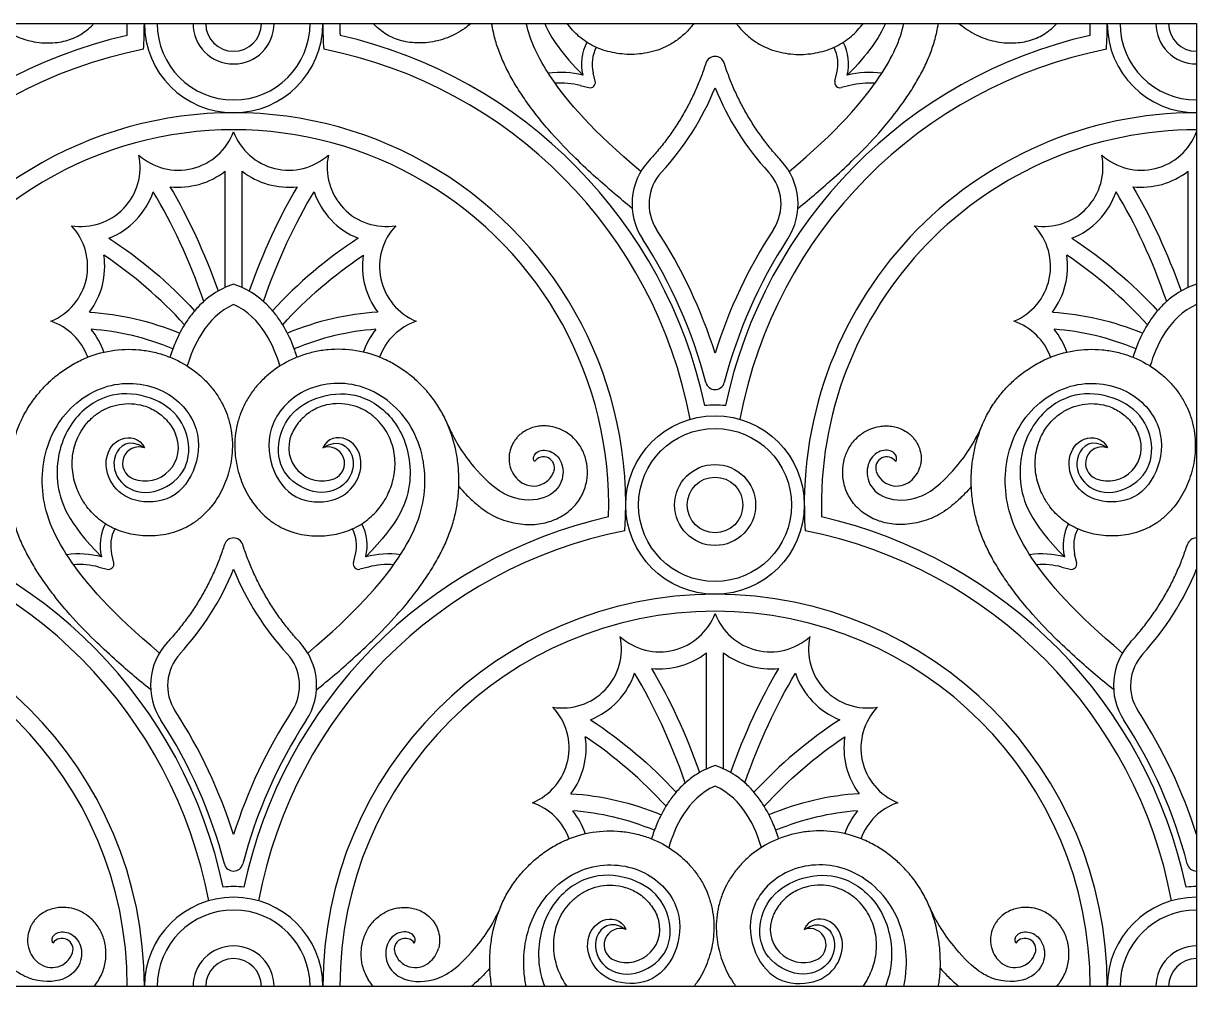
# Model space of a CAD drawing. Header units: millimetres. Extents: x -100 to 543, y -110 to 100.
# Drawn here: x 424.8 to 543.2, y -56.4 to 40.8 of the extents above; entities that cross this region are included whole.
import ezdxf

# ---------------------------------------------------------------- set-up
doc = ezdxf.new("R2010")
doc.units = ezdxf.units.MM
doc.header["$MEASUREMENT"] = 0
doc.layers.add('Layer 03', color=5, linetype='Continuous')

msp = doc.modelspace()

# ---------------------------------------------------------------- linework, layer by layer
at = {"layer": 'Layer 03'}
for p, q in [((348.84, 40.84), (543.24, 40.84)), ((543.24, 40.84), (543.24, -56.36)), ((482.54, 35.01), (482.34, 35.87)), ((506.74, 35.01), (506.95, 35.87)), ((481.04, 34.58), (481.89, 34.36)), ((508.25, 34.58), (507.39, 34.36)), ((445.18, 14.2), (445.18, 25.93)), ((446.9, 14.2), (446.9, 25.93)), ((542.39, 14.2), (542.39, 25.93)), ((433.94, -13.59), (433.74, -12.74)), ((458.14, -13.59), (458.34, -12.74)), ((531.15, -13.59), (530.94, -12.74)), ((432.44, -14.02), (433.29, -14.24)), ((459.65, -14.02), (458.79, -14.24)), ((529.64, -14.02), (530.49, -14.24)), ((493.78, -34.4), (493.78, -22.67)), ((495.5, -34.4), (495.5, -22.67)), ((543.24, -56.36), (348.84, -56.36))]:
    msp.add_line(p, q, dxfattribs=at)
for radius in [9.01, 7.72, 4.09, 2.81]:
    msp.add_circle((494.64, -7.76), radius, dxfattribs=at)
for centre, radius, start, end in [((397.44, 40.84), 37.87, 358.1801, 0), ((397.44, 40.84), 39.59, 356.2241, 0), ((446.04, 40.84), 9.01, 180, 0), ((446.04, 40.84), 9.01, 180, 360), ((446.04, 40.84), 7.72, 180, 0), ((446.04, 40.84), 4.09, 180, 0), ((446.04, 40.84), 2.81, 180, 0), ((494.64, 40.84), 39.59, 180, 183.7759), ((494.64, 40.84), 37.87, 180, 181.8199), ((494.64, 40.84), 37.87, 358.1801, 0), ((494.64, 40.84), 39.59, 356.2241, 0), ((543.24, 40.84), 9.01, 180, 270), ((543.24, 40.84), 7.72, 180, 270), ((543.24, 40.84), 4.09, 180, 270), ((543.24, 40.84), 2.81, 180, 270), ((446.04, -7.76), 48.6, 102.7735, 168.0919), ((446.04, -7.76), 48.6, 11.9081, 77.2265), ((543.24, -7.76), 48.6, 102.7735, 168.0919), ((446.04, -7.76), 46.89, 101.1868, 169.3681), ((446.04, -7.76), 46.89, 10.6319, 78.8132), ((485.95, 36.73), 4.79, 152.5085, 193.3989), ((485.95, 36.73), 3.72, 152.7523, 193.3989), ((543.24, -7.76), 46.89, 101.1868, 169.3681), ((503.33, 36.73), 3.72, 346.6011, 27.2477), ((503.33, 36.73), 4.79, 346.6011, 27.4915), ((494.64, 36.55), 0.965, 17.7903, 162.2097), ((479, 26.38), 9.52, 76.0109, 97.1879), ((510.29, 26.38), 9.52, 82.8121, 103.9891), ((479, 26.38), 8.45, 76.0109, 93.4214), ((482.02, 34.88), 0.536, 256.0109, 13.3989), ((468.53, 44.93), 28.17, 317.2915, 337.9415), ((520.75, 44.93), 28.17, 202.0585, 222.7085), ((507.26, 34.88), 0.536, 166.6011, 283.9891), ((510.29, 26.38), 8.45, 86.5786, 103.9891), ((446.04, -7.76), 39.59, 356.2241, 183.7759), ((543.24, -7.76), 39.59, 90, 183.7759), ((446.04, -7.76), 37.87, 358.1801, 181.8199), ((440.46, 31.99), 5.96, 228.0341, 339.4726), ((451.62, 31.99), 5.96, 200.5274, 311.9659), ((543.24, -7.76), 37.87, 90, 181.8199), ((537.66, 31.99), 5.96, 228.0341, 339.4726), ((430.64, 26.31), 5.96, 260.5847, 12.0232), ((461.44, 26.31), 5.96, 167.9768, 279.4153), ((527.84, 26.31), 5.96, 260.5847, 12.0232), ((492.7, 22.62), 6.44, 137.2915, 213.0705), ((496.58, 22.62), 6.44, 326.9295, 42.7085), ((440.46, 31.99), 7.68, 263.7366, 307.9808), ((451.62, 31.99), 7.68, 232.0192, 276.2634), ((492.7, 22.62), 4.72, 137.2915, 213.0705), ((496.58, 22.62), 4.72, 326.9295, 42.7085), ((537.66, 31.99), 7.68, 263.7366, 307.9808), ((430.64, 26.31), 7.68, 291.522, 341.3608), ((461.44, 26.31), 7.68, 198.6392, 248.478), ((527.84, 26.31), 7.68, 291.522, 341.3608), ((425.35, 16.31), 5.96, 292.2144, 43.653), ((466.73, 16.31), 5.96, 136.347, 247.7856), ((522.55, 16.31), 5.96, 292.2144, 43.653), ((446.04, -7.76), 49.25, 14.5446, 33.0705), ((446.04, -7.76), 50.96, 17.5052, 33.0705), ((543.24, -7.76), 50.96, 146.9295, 162.4948), ((543.24, -7.76), 49.25, 146.9295, 165.4554), ((425.35, 16.31), 7.68, 323.0619, 8.5023), ((466.73, 16.31), 7.68, 171.4977, 216.9381), ((522.55, 16.31), 7.68, 323.0619, 8.5023), ((425.7, 5.14), 5.96, 19.7211, 71.3609), ((466.38, 5.14), 5.96, 108.6391, 160.2789), ((522.9, 5.14), 5.96, 19.7211, 71.3609), ((425.7, 5.14), 7.68, 19.1819, 38.9214), ((466.38, 5.14), 7.68, 141.0786, 160.8181), ((522.9, 5.14), 7.68, 19.1819, 38.9214), ((494.64, 4.85), 0.965, 194.5446, 345.4554), ((494.64, -7.76), 10.08, 84.046, 95.954), ((482.71, 6.74), 16.35, 203.0215, 220.607), ((506.58, 6.74), 16.35, 319.393, 336.9785), ((437.1, -1.97), 3.37, 249.0726, 23.7495), ((454.98, -1.97), 3.37, 156.2505, 290.9274), ((534.3, -1.97), 3.37, 249.0726, 23.7495), ((436.49, -3.56), 1.66, 70.6077, 249.0726), ((455.59, -3.56), 1.66, 290.9274, 109.3923), ((533.7, -3.56), 1.66, 70.6077, 249.0726), ((477.32, -4.01), 1.11, 341.4328, 145.2913), ((511.97, -4.01), 1.11, 34.7087, 198.5672), ((476.77, -3.1), 2.92, 196.6156, 230.7591), ((476.3, -3.67), 2.18, 230.7595, 341.4328), ((512.98, -3.67), 2.18, 198.5672, 309.2405), ((512.52, -3.1), 2.92, 309.2409, 343.3844), ((397.44, -56.36), 48.6, 11.9081, 77.2265), ((494.64, -56.36), 48.6, 102.7735, 168.0919), ((494.64, -56.36), 48.6, 11.9081, 77.2265), ((397.44, -56.36), 46.89, 10.6319, 78.8132), ((437.35, -11.87), 4.79, 152.5085, 193.3989), ((437.35, -11.87), 3.72, 152.7523, 193.3989), ((494.64, -56.36), 46.89, 101.1868, 169.3681), ((454.73, -11.87), 3.72, 346.6011, 27.2477), ((454.73, -11.87), 4.79, 346.6011, 27.4915), ((494.64, -56.36), 46.89, 10.6319, 78.8132), ((534.56, -11.87), 4.79, 152.5085, 193.3989), ((534.56, -11.87), 3.72, 152.7523, 193.3989), ((446.04, -12.05), 0.965, 17.7903, 162.2097), ((543.24, -12.05), 0.965, 90, 162.2097), ((430.39, -22.22), 9.52, 76.0109, 97.1879), ((461.69, -22.22), 9.52, 82.8121, 103.9891), ((527.6, -22.22), 9.52, 76.0109, 97.1879), ((430.39, -22.22), 8.45, 76.0109, 93.4214), ((433.42, -13.72), 0.536, 256.0109, 13.3989), ((458.66, -13.72), 0.536, 166.6011, 283.9891), ((461.69, -22.22), 8.45, 86.5786, 103.9891), ((527.6, -22.22), 8.45, 76.0109, 93.4214), ((530.62, -13.72), 0.536, 256.0109, 13.3989), ((419.93, -3.67), 28.17, 317.2915, 337.9415), ((472.15, -3.67), 28.17, 202.0585, 222.7085), ((517.13, -3.67), 28.17, 317.2915, 337.9415), ((397.44, -56.36), 39.59, 360, 180), ((494.64, -56.36), 39.59, 0, 180), ((397.44, -56.36), 37.87, 360, 180), ((494.64, -56.36), 37.87, 360, 180), ((489.06, -16.62), 5.96, 228.0341, 339.4726), ((500.23, -16.62), 5.96, 200.5274, 311.9659), ((479.24, -22.29), 5.96, 260.5847, 12.0232), ((510.04, -22.29), 5.96, 167.9768, 279.4153), ((444.1, -25.98), 6.44, 137.2915, 213.0705), ((447.98, -25.98), 6.44, 326.9295, 42.7085), ((541.3, -25.98), 6.44, 137.2915, 213.0705), ((444.1, -25.98), 4.72, 137.2915, 213.0705), ((447.98, -25.98), 4.72, 326.9295, 42.7085), ((489.06, -16.62), 7.68, 263.7366, 307.9808), ((500.23, -16.62), 7.68, 232.0192, 276.2634), ((541.3, -25.98), 4.72, 137.2915, 213.0705), ((479.24, -22.29), 7.68, 291.522, 341.3608), ((510.04, -22.29), 7.68, 198.6392, 248.478), ((473.95, -32.29), 5.96, 292.2144, 43.653), ((515.33, -32.29), 5.96, 136.347, 247.7856), ((397.44, -56.36), 49.25, 14.5446, 33.0705), ((397.44, -56.36), 50.96, 17.5052, 33.0705), ((494.64, -56.36), 50.96, 146.9295, 162.4948), ((494.64, -56.36), 49.25, 146.9295, 165.4554), ((494.64, -56.36), 49.25, 14.5446, 33.0705), ((494.64, -56.36), 50.96, 17.5052, 33.0705), ((473.95, -32.29), 7.68, 323.0619, 8.5023), ((515.33, -32.29), 7.68, 171.4977, 216.9381), ((474.3, -43.46), 5.96, 19.7211, 71.3609), ((514.98, -43.46), 5.96, 108.6391, 160.2789), ((474.3, -43.46), 7.68, 19.1819, 38.9214), ((514.98, -43.46), 7.68, 141.0786, 160.8181), ((446.04, -43.75), 0.965, 194.5446, 345.4554), ((543.24, -43.75), 0.965, 194.5446, 270), ((446.04, -56.36), 9.01, 360, 180), ((446.04, -56.36), 10.08, 84.046, 95.954), ((543.24, -56.36), 9.01, 90, 180), ((543.24, -56.36), 10.08, 90, 95.954), ((457.98, -41.87), 16.35, 319.393, 336.9785), ((531.31, -41.87), 16.35, 203.0215, 220.607), ((446.04, -56.36), 7.72, 0, 180), ((485.7, -50.57), 3.37, 249.0726, 23.7495), ((503.58, -50.57), 3.37, 156.2505, 290.9274), ((543.24, -56.36), 7.72, 90, 180), ((485.09, -52.16), 1.66, 70.6077, 249.0726), ((504.19, -52.16), 1.66, 290.9274, 109.3923), ((428.72, -52.61), 1.11, 341.4328, 145.2913), ((463.37, -52.61), 1.11, 34.7087, 198.5672), ((525.92, -52.61), 1.11, 341.4328, 145.2913), ((428.16, -51.7), 2.92, 196.6156, 230.7591), ((427.7, -52.27), 2.18, 230.7595, 341.4328), ((446.04, -56.36), 4.09, 0, 180), ((464.38, -52.27), 2.18, 198.5672, 309.2405), ((463.92, -51.7), 2.92, 309.2409, 343.3844), ((525.37, -51.7), 2.92, 196.6156, 230.7591), ((524.9, -52.27), 2.18, 230.7595, 341.4328), ((543.24, -56.36), 4.09, 90, 180), ((446.04, -56.36), 2.81, 0, 180), ((543.24, -56.36), 2.81, 90, 180)]:
    msp.add_arc(centre, radius, start, end, dxfattribs=at)
for points, knots in [([(422.06, 40.84), (422.27, 40.67), (422.76, 40.29), (423.56, 39.79), (424.48, 39.37), (425.73, 38.99), (427.01, 38.83), (428.24, 38.91), (429.09, 39.08), (429.88, 39.35), (430.84, 39.83), (431.51, 40.37), (431.89, 40.8), (431.93, 40.84)], [1.482209, 1.482209, 1.482209, 1.482209, 1.862537, 2.350187, 2.789172, 3.276955, 4.169086, 4.587307, 4.989358, 5.377818, 5.755438, 6.485225, 6.562695, 6.562695, 6.562695, 6.562695]), ([(470.02, 40.84), (469.81, 40.67), (469.32, 40.29), (468.52, 39.79), (467.6, 39.37), (466.36, 38.99), (465.07, 38.83), (463.85, 38.91), (463, 39.08), (462.2, 39.35), (461.24, 39.83), (460.58, 40.37), (460.19, 40.8), (460.16, 40.84)], [1.482209, 1.482209, 1.482209, 1.482209, 1.862537, 2.350187, 2.789172, 3.276955, 4.169086, 4.587307, 4.989358, 5.377818, 5.755438, 6.485225, 6.562695, 6.562695, 6.562695, 6.562695]), ([(486.28, 22.18), (485.03, 23.19), (483.1, 24.83), (480.38, 27.37), (478.43, 29.39), (476.8, 31.32), (475.66, 32.85), (474.69, 34.3), (473.86, 35.72), (473.18, 37.12), (472.63, 38.54), (472.29, 39.78), (472.14, 40.55), (472.09, 40.84)], [-0.797836, -0.797836, -0.797836, -0.797836, 1.449663, 2.738683, 4.404197, 5.381246, 6.263864, 7.069173, 7.827665, 8.553643, 9.256514, 9.942884, 10.352739, 10.352739, 10.352739, 10.352739]), ([(487.16, 25.9), (482.32, 29.96), (477.69, 35.28), (475.95, 39.15), (475.59, 40.84)], [0, 0, 0, 0, 2.627654, 4.674872, 4.674872, 4.674872, 4.674872]), ([(492.51, 40.84), (492.46, 40.77), (492.17, 40.41), (491.59, 39.78), (490.69, 39.05), (489.68, 38.46), (488.61, 38.05), (487.54, 37.81), (486.49, 37.7), (485.48, 37.72), (484.51, 37.84), (483.57, 38.07), (482.67, 38.4), (481.83, 38.84), (480.83, 39.54), (480.15, 40.24), (479.75, 40.78), (479.71, 40.84)], [31.212793, 31.212793, 31.212793, 31.212793, 31.337897, 31.860107, 32.398615, 32.954463, 33.492486, 34.001755, 34.487785, 34.955837, 35.411413, 35.861405, 36.307073, 36.746926, 37.179257, 38.012849, 38.112136, 38.112136, 38.112136, 38.112136]), ([(496.77, 40.84), (496.83, 40.77), (497.11, 40.41), (497.69, 39.78), (498.59, 39.05), (499.6, 38.46), (500.68, 38.05), (501.75, 37.81), (502.79, 37.7), (503.8, 37.72), (504.78, 37.84), (505.72, 38.07), (506.62, 38.4), (507.45, 38.84), (508.46, 39.54), (509.14, 40.24), (509.53, 40.78), (509.58, 40.84)], [31.212793, 31.212793, 31.212793, 31.212793, 31.337897, 31.860107, 32.398615, 32.954463, 33.492486, 34.001755, 34.487785, 34.955837, 35.411413, 35.861405, 36.307073, 36.746926, 37.179257, 38.012849, 38.112136, 38.112136, 38.112136, 38.112136]), ([(502.12, 25.9), (506.96, 29.96), (511.59, 35.28), (513.34, 39.15), (513.7, 40.84)], [0, 0, 0, 0, 2.627654, 4.674872, 4.674872, 4.674872, 4.674872]), ([(503, 22.18), (504.25, 23.19), (506.19, 24.83), (508.91, 27.37), (510.86, 29.39), (512.48, 31.32), (513.63, 32.85), (514.6, 34.3), (515.43, 35.72), (516.11, 37.12), (516.65, 38.54), (517, 39.78), (517.14, 40.55), (517.19, 40.84)], [-0.797836, -0.797836, -0.797836, -0.797836, 1.449663, 2.738683, 4.404197, 5.381246, 6.263864, 7.069173, 7.827665, 8.553643, 9.256514, 9.942884, 10.352739, 10.352739, 10.352739, 10.352739]), ([(519.26, 40.84), (519.47, 40.67), (519.97, 40.29), (520.76, 39.79), (521.68, 39.37), (522.93, 38.99), (524.22, 38.83), (525.44, 38.91), (526.29, 39.08), (527.08, 39.35), (528.04, 39.83), (528.71, 40.37), (529.09, 40.8), (529.13, 40.84)], [1.482209, 1.482209, 1.482209, 1.482209, 1.862537, 2.350187, 2.789172, 3.276955, 4.169086, 4.587307, 4.989358, 5.377818, 5.755438, 6.485225, 6.562695, 6.562695, 6.562695, 6.562695]), ([(446.04, 14.53), (445.31, 14.3), (444.19, 13.74), (442.88, 12.7), (441.97, 11.72), (441.01, 10.4), (440.22, 8.87), (439.78, 7.65), (439.62, 7.16)], [0.390365, 0.390365, 0.390365, 0.390365, 1.465165, 2.115607, 2.734005, 3.322186, 4.398369, 5.13003, 5.13003, 5.13003, 5.13003]), ([(452.46, 7.16), (452.3, 7.65), (451.86, 8.87), (451.07, 10.4), (450.11, 11.72), (449.2, 12.7), (447.89, 13.74), (446.77, 14.3), (446.04, 14.53)], [-4.349299, -4.349299, -4.349299, -4.349299, -3.617638, -2.541456, -1.953275, -1.334877, -0.684434, 0.390365, 0.390365, 0.390365, 0.390365]), ([(543.24, 14.53), (542.51, 14.3), (541.4, 13.74), (540.08, 12.7), (539.17, 11.72), (538.21, 10.4), (537.43, 8.87), (536.98, 7.65), (536.83, 7.16)], [-0.390365, -0.390365, -0.390365, -0.390365, 0.684435, 1.334877, 1.953275, 2.541456, 3.617638, 4.349299, 4.349299, 4.349299, 4.349299]), ([(437.68, -26.42), (436.43, -25.41), (434.5, -23.77), (431.78, -21.23), (429.83, -19.21), (428.2, -17.28), (427.06, -15.76), (426.08, -14.3), (425.26, -12.88), (424.57, -11.48), (424.03, -10.06), (423.64, -8.64), (423.42, -7.41), (423.31, -6.17), (423.28, -4.94), (423.38, -3.49), (423.71, -1.56), (424.34, 0.33), (425.29, 2.1), (426.17, 3.33), (427.13, 4.41), (428.2, 5.36), (429.36, 6.19), (430.73, 6.94), (432.62, 7.67), (434.61, 7.99), (436.5, 7.93), (437.86, 7.72), (439.17, 7.35), (440.8, 6.67), (442.26, 5.71), (443.49, 4.52), (444.28, 3.54), (444.89, 2.53), (445.37, 1.47), (445.7, 0.38), (445.91, -0.88), (445.95, -2.48), (445.7, -4.02), (445.25, -5.4), (444.81, -6.38), (444.31, -7.24), (443.7, -8.06), (442.99, -8.82), (442.09, -9.55), (441.08, -10.14), (440.01, -10.55), (438.94, -10.79), (437.89, -10.9), (436.88, -10.88), (435.91, -10.76), (434.96, -10.54), (434.07, -10.2), (433.23, -9.77), (432.23, -9.06), (431.33, -8.13), (430.49, -6.82), (430.01, -5.62), (429.78, -4.44), (429.73, -3.49), (429.8, -2.56), (430.02, -1.63), (430.39, -0.73), (430.9, 0.12), (431.57, 0.9), (432.41, 1.59), (433.4, 2.11), (434.52, 2.43), (435.74, 2.51), (436.79, 2.33), (437.64, 2.02), (438.28, 1.67), (438.87, 1.22), (439.4, 0.69), (439.85, 0.07), (440.09, -0.38), (440.19, -0.61)], [-0.797836, -0.797836, -0.797836, -0.797836, 1.449663, 2.738683, 4.404197, 5.381246, 6.263864, 7.069173, 7.827665, 8.553643, 9.256514, 9.942885, 10.616749, 11.004052, 11.671873, 12.344917, 13.024346, 14.408948, 15.117348, 15.82319, 16.521398, 17.134016, 17.824547, 18.515446, 19.307144, 20.655273, 21.306463, 21.945651, 22.576458, 23.201646, 24.415154, 25.005893, 25.590053, 26.171379, 26.64521, 27.216338, 27.76983, 28.417337, 29.44434, 29.942926, 30.441868, 30.945569, 31.337897, 31.860108, 32.398616, 32.954463, 33.492486, 34.001756, 34.487785, 34.955837, 35.411413, 35.861405, 36.307073, 36.746926, 37.179257, 38.012849, 38.54975, 39.345609, 39.810626, 40.231215, 40.667032, 41.112658, 41.561305, 42.020517, 42.497839, 42.998566, 43.524064, 44.062445, 44.618297, 45.21533, 45.549786, 45.883461, 46.228598, 46.58114, 46.936025, 47.288792, 47.288792, 47.288792, 47.288792]), ([(454.4, -26.42), (455.65, -25.41), (457.58, -23.77), (460.3, -21.23), (462.26, -19.21), (463.88, -17.28), (465.03, -15.76), (466, -14.3), (466.82, -12.88), (467.51, -11.48), (468.05, -10.06), (468.45, -8.64), (468.66, -7.41), (468.78, -6.17), (468.8, -4.94), (468.7, -3.49), (468.37, -1.56), (467.74, 0.33), (466.79, 2.1), (465.92, 3.33), (464.95, 4.41), (463.88, 5.36), (462.72, 6.19), (461.36, 6.94), (459.46, 7.67), (457.47, 7.99), (455.58, 7.93), (454.22, 7.72), (452.92, 7.35), (451.28, 6.67), (449.82, 5.71), (448.59, 4.52), (447.8, 3.54), (447.19, 2.53), (446.72, 1.47), (446.38, 0.38), (446.17, -0.88), (446.13, -2.48), (446.38, -4.02), (446.83, -5.4), (447.27, -6.38), (447.78, -7.24), (448.38, -8.06), (449.09, -8.82), (449.99, -9.55), (451, -10.14), (452.08, -10.55), (453.15, -10.79), (454.19, -10.9), (455.2, -10.88), (456.18, -10.76), (457.12, -10.54), (458.02, -10.2), (458.85, -9.77), (459.85, -9.06), (460.76, -8.13), (461.59, -6.82), (462.07, -5.62), (462.3, -4.44), (462.36, -3.49), (462.28, -2.56), (462.06, -1.63), (461.7, -0.73), (461.18, 0.12), (460.51, 0.9), (459.68, 1.59), (458.68, 2.11), (457.56, 2.43), (456.35, 2.51), (455.29, 2.33), (454.44, 2.02), (453.8, 1.67), (453.21, 1.22), (452.68, 0.69), (452.23, 0.07), (452, -0.38), (451.9, -0.61)], [-0.797836, -0.797836, -0.797836, -0.797836, 1.449663, 2.738683, 4.404197, 5.381246, 6.263864, 7.069173, 7.827665, 8.553643, 9.256514, 9.942885, 10.616749, 11.004052, 11.671873, 12.344917, 13.024346, 14.408948, 15.117348, 15.82319, 16.521398, 17.134016, 17.824547, 18.515446, 19.307144, 20.655273, 21.306463, 21.945651, 22.576458, 23.201646, 24.415154, 25.005893, 25.590053, 26.171379, 26.64521, 27.216338, 27.76983, 28.417337, 29.44434, 29.942926, 30.441868, 30.945569, 31.337897, 31.860108, 32.398616, 32.954463, 33.492486, 34.001756, 34.487785, 34.955837, 35.411413, 35.861405, 36.307073, 36.746926, 37.179257, 38.012849, 38.54975, 39.345609, 39.810626, 40.231215, 40.667032, 41.112658, 41.561305, 42.020517, 42.497839, 42.998566, 43.524064, 44.062445, 44.618297, 45.21533, 45.549786, 45.883461, 46.228598, 46.58114, 46.936025, 47.288792, 47.288792, 47.288792, 47.288792]), ([(534.88, -26.42), (533.63, -25.41), (531.7, -23.77), (528.98, -21.23), (527.03, -19.21), (525.4, -17.28), (524.26, -15.76), (523.29, -14.3), (522.46, -12.88), (521.78, -11.48), (521.24, -10.06), (520.84, -8.64), (520.63, -7.41), (520.51, -6.17), (520.48, -4.94), (520.59, -3.49), (520.92, -1.56), (521.54, 0.33), (522.5, 2.1), (523.37, 3.33), (524.34, 4.41), (525.4, 5.36), (526.56, 6.19), (527.93, 6.94), (529.82, 7.67), (531.81, 7.99), (533.7, 7.93), (535.06, 7.72), (536.37, 7.35), (538, 6.67), (539.47, 5.71), (540.69, 4.52), (541.48, 3.54), (542.09, 2.53), (542.57, 1.47), (542.91, 0.38), (543.11, -0.88), (543.15, -2.48), (542.91, -4.02), (542.45, -5.4), (542.02, -6.38), (541.51, -7.24), (540.9, -8.06), (540.2, -8.82), (539.3, -9.55), (538.28, -10.14), (537.21, -10.55), (536.14, -10.79), (535.09, -10.9), (534.09, -10.88), (533.11, -10.76), (532.17, -10.54), (531.27, -10.2), (530.43, -9.77), (529.43, -9.06), (528.53, -8.13), (527.69, -6.82), (527.21, -5.62), (526.98, -4.44), (526.93, -3.49), (527.01, -2.56), (527.23, -1.63), (527.59, -0.73), (528.1, 0.12), (528.77, 0.9), (529.61, 1.59), (530.61, 2.11), (531.73, 2.43), (532.94, 2.51), (534, 2.33), (534.85, 2.02), (535.48, 1.67), (536.08, 1.22), (536.61, 0.69), (537.05, 0.07), (537.29, -0.38), (537.39, -0.61)], [-0.797836, -0.797836, -0.797836, -0.797836, 1.449663, 2.738683, 4.404197, 5.381246, 6.263864, 7.069173, 7.827665, 8.553643, 9.256514, 9.942885, 10.616749, 11.004052, 11.671873, 12.344917, 13.024346, 14.408948, 15.117348, 15.82319, 16.521398, 17.134016, 17.824547, 18.515446, 19.307144, 20.655273, 21.306463, 21.945651, 22.576458, 23.201646, 24.415154, 25.005893, 25.590053, 26.171379, 26.64521, 27.216338, 27.76983, 28.417337, 29.44434, 29.942926, 30.441868, 30.945569, 31.337897, 31.860108, 32.398616, 32.954463, 33.492486, 34.001756, 34.487785, 34.955837, 35.411413, 35.861405, 36.307073, 36.746926, 37.179257, 38.012849, 38.54975, 39.345609, 39.810626, 40.231215, 40.667032, 41.112658, 41.561305, 42.020517, 42.497839, 42.998566, 43.524064, 44.062445, 44.618297, 45.21533, 45.549786, 45.883461, 46.228598, 46.58114, 46.936025, 47.288792, 47.288792, 47.288792, 47.288792]), ([(468.77, -5.91), (468.99, -6.16), (469.52, -6.72), (470.35, -7.52), (471.27, -8.25), (472.16, -8.81), (473.08, -9.23), (474.33, -9.61), (475.61, -9.77), (476.84, -9.69), (477.69, -9.52), (478.48, -9.25), (479.44, -8.77), (480.26, -8.11), (480.9, -7.31), (481.27, -6.67), (481.53, -6.01), (481.75, -5.12), (481.79, -4.32), (481.71, -3.67), (481.63, -3.25), (481.48, -2.73), (481.22, -2.14), (480.77, -1.41), (480.04, -0.65), (479.05, -0.07), (478.15, 0.18), (477.44, 0.24), (476.82, 0.2), (476.2, 0.06), (475.58, -0.2), (475.1, -0.52), (474.74, -0.85), (474.49, -1.14), (474.28, -1.47), (474.03, -1.96), (473.86, -2.54), (473.83, -3.18), (473.88, -3.61), (473.94, -3.85), (473.97, -3.93)], [0.247896, 0.247896, 0.247896, 0.247896, 0.709347, 1.321861, 1.862537, 2.350187, 2.789172, 3.276955, 4.169086, 4.587307, 4.989358, 5.377818, 5.755438, 6.485225, 6.836839, 7.179251, 7.513254, 7.838039, 8.45956, 8.61062, 8.760709, 9.059998, 9.361841, 9.664103, 10.250808, 10.82681, 11.25179, 11.54031, 11.827654, 12.120417, 12.42656, 12.754985, 12.92914, 13.106021, 13.286574, 13.473363, 13.873414, 14.129889, 14.357798, 14.478647, 14.478647, 14.478647, 14.478647]), ([(520.51, -5.91), (520.29, -6.16), (519.77, -6.72), (518.94, -7.52), (518.02, -8.25), (517.12, -8.81), (516.2, -9.23), (514.96, -9.61), (513.67, -9.77), (512.45, -9.69), (511.6, -9.52), (510.8, -9.25), (509.85, -8.77), (509.02, -8.11), (508.39, -7.31), (508.02, -6.67), (507.75, -6.01), (507.53, -5.12), (507.5, -4.32), (507.58, -3.67), (507.66, -3.25), (507.81, -2.73), (508.07, -2.14), (508.52, -1.41), (509.25, -0.65), (510.24, -0.07), (511.13, 0.18), (511.85, 0.24), (512.47, 0.2), (513.09, 0.06), (513.7, -0.2), (514.19, -0.52), (514.54, -0.85), (514.79, -1.14), (515.01, -1.47), (515.26, -1.96), (515.43, -2.54), (515.46, -3.18), (515.4, -3.61), (515.34, -3.85), (515.32, -3.93)], [0.247896, 0.247896, 0.247896, 0.247896, 0.709347, 1.321861, 1.862537, 2.350187, 2.789172, 3.276955, 4.169086, 4.587307, 4.989358, 5.377818, 5.755438, 6.485225, 6.836839, 7.179251, 7.513254, 7.838039, 8.45956, 8.61062, 8.760709, 9.059998, 9.361841, 9.664103, 10.250808, 10.82681, 11.25179, 11.54031, 11.827654, 12.120417, 12.42656, 12.754985, 12.92914, 13.106021, 13.286574, 13.473363, 13.873414, 14.129889, 14.357798, 14.478647, 14.478647, 14.478647, 14.478647]), ([(476.4, -3.37), (476.22, -3.1), (476.43, -2.36), (477.8, -2.06), (479.19, -3.09), (479.48, -5.18), (478.07, -7.1), (474.87, -7.56), (472.2, -6.12), (470.3, -3.9)], [18.739638, 18.739638, 18.739638, 18.739638, 20.005853, 21.498992, 22.99213, 24.485269, 25.978408, 27.471546, 28.603435, 28.603435, 28.603435, 28.603435]), ([(512.88, -3.37), (513.06, -3.1), (512.85, -2.36), (511.48, -2.06), (510.1, -3.09), (509.8, -5.18), (511.22, -7.1), (514.42, -7.56), (517.08, -6.12), (518.99, -3.9)], [18.739638, 18.739638, 18.739638, 18.739638, 20.005853, 21.498992, 22.99213, 24.485269, 25.978408, 27.471546, 28.603435, 28.603435, 28.603435, 28.603435]), ([(494.64, -34.07), (493.91, -34.31), (492.8, -34.86), (491.48, -35.9), (490.57, -36.88), (489.61, -38.2), (488.82, -39.73), (488.38, -40.95), (488.22, -41.45)], [0.390365, 0.390365, 0.390365, 0.390365, 1.465165, 2.115607, 2.734005, 3.322186, 4.398369, 5.13003, 5.13003, 5.13003, 5.13003]), ([(501.06, -41.45), (500.9, -40.95), (500.46, -39.73), (499.67, -38.2), (498.71, -36.88), (497.81, -35.9), (496.49, -34.86), (495.37, -34.31), (494.64, -34.07)], [-4.349299, -4.349299, -4.349299, -4.349299, -3.617638, -2.541456, -1.953275, -1.334877, -0.684434, 0.390365, 0.390365, 0.390365, 0.390365]), ([(472.09, -56.36), (472.06, -56.18), (472, -55.72), (471.91, -54.78), (471.88, -53.54), (471.99, -52.1), (472.31, -50.16), (472.94, -48.27), (473.89, -46.51), (474.77, -45.27), (475.73, -44.2), (476.8, -43.24), (477.96, -42.41), (479.33, -41.66), (481.22, -40.93), (483.21, -40.61), (485.1, -40.67), (486.46, -40.88), (487.77, -41.25), (489.4, -41.93), (490.86, -42.89), (492.09, -44.08), (492.88, -45.06), (493.49, -46.07), (493.97, -47.13), (494.3, -48.23), (494.51, -49.48), (494.55, -51.08), (494.31, -52.62), (493.85, -54), (493.41, -54.98), (492.95, -55.76), (492.63, -56.21), (492.51, -56.36)], [10.352739, 10.352739, 10.352739, 10.352739, 10.616749, 11.004052, 11.671873, 12.344917, 13.024346, 14.408948, 15.117348, 15.82319, 16.521398, 17.134016, 17.824547, 18.515446, 19.307143, 20.655273, 21.306463, 21.94565, 22.576458, 23.201646, 24.415154, 25.005893, 25.590053, 26.171379, 26.64521, 27.216338, 27.76983, 28.417337, 29.44434, 29.942926, 30.441868, 30.945569, 31.212793, 31.212793, 31.212793, 31.212793]), ([(517.19, -56.36), (517.22, -56.18), (517.29, -55.72), (517.38, -54.78), (517.4, -53.54), (517.3, -52.1), (516.97, -50.16), (516.34, -48.27), (515.39, -46.51), (514.52, -45.27), (513.55, -44.2), (512.48, -43.24), (511.32, -42.41), (509.96, -41.66), (508.06, -40.93), (506.07, -40.61), (504.19, -40.67), (502.82, -40.88), (501.52, -41.25), (499.88, -41.93), (498.42, -42.89), (497.19, -44.08), (496.41, -45.06), (495.8, -46.07), (495.32, -47.13), (494.98, -48.23), (494.77, -49.48), (494.73, -51.08), (494.98, -52.62), (495.43, -54), (495.87, -54.98), (496.33, -55.76), (496.65, -56.21), (496.77, -56.36)], [10.352739, 10.352739, 10.352739, 10.352739, 10.616749, 11.004052, 11.671873, 12.344917, 13.024346, 14.408948, 15.117348, 15.82319, 16.521398, 17.134016, 17.824547, 18.515446, 19.307143, 20.655273, 21.306463, 21.94565, 22.576458, 23.201646, 24.415154, 25.005893, 25.590053, 26.171379, 26.64521, 27.216338, 27.76983, 28.417337, 29.44434, 29.942926, 30.441868, 30.945569, 31.212793, 31.212793, 31.212793, 31.212793]), ([(475.59, -56.36), (475.48, -55.88), (475.1, -53.24), (476.03, -48.12), (481.44, -43.66), (487.63, -44.19), (491.3, -48.05), (491.13, -52.65), (488.61, -56.1), (484.41, -56.2), (482.14, -54.38), (481.44, -51.58), (483.05, -49.23), (485.19, -49.56), (485.65, -50.59)], [4.674872, 4.674872, 4.674872, 4.674872, 5.255308, 7.882961, 10.510615, 13.138269, 15.765923, 18.393576, 21.02123, 23.648884, 26.276538, 28.904191, 31.531845, 34.159499, 34.159499, 34.159499, 34.159499]), ([(513.7, -56.36), (513.8, -55.88), (514.19, -53.24), (513.26, -48.12), (507.85, -43.66), (501.65, -44.19), (497.98, -48.05), (498.15, -52.65), (500.68, -56.1), (504.88, -56.2), (507.14, -54.38), (507.84, -51.58), (506.24, -49.23), (504.09, -49.56), (503.64, -50.59)], [4.674872, 4.674872, 4.674872, 4.674872, 5.255308, 7.882961, 10.510615, 13.138269, 15.765923, 18.393576, 21.02123, 23.648884, 26.276538, 28.904191, 31.531845, 34.159499, 34.159499, 34.159499, 34.159499]), ([(485.65, -50.59), (484.07, -49.57), (482.08, -51.24), (482.93, -54.4), (486.11, -55.62), (489.73, -53.6), (490.46, -50.17), (488.96, -46.76), (485.38, -45), (481.37, -45.1), (477.61, -48.2), (476.5, -52.68), (477.1, -55.51), (477.45, -56.36)], [53.395832, 53.395832, 53.395832, 53.395832, 55.73842, 58.081009, 60.423598, 62.766187, 65.108776, 67.451364, 69.793953, 72.136542, 74.479131, 76.82172, 77.698544, 77.698544, 77.698544, 77.698544]), ([(479.71, -56.36), (479.53, -56.11), (479.06, -55.36), (478.61, -54.22), (478.38, -53.04), (478.33, -52.09), (478.41, -51.16), (478.62, -50.23), (478.99, -49.33), (479.5, -48.48), (480.17, -47.7), (481.01, -47.02), (482, -46.49), (483.12, -46.17), (484.34, -46.09), (485.4, -46.27), (486.25, -46.59), (486.88, -46.93), (487.47, -47.38), (488, -47.92), (488.45, -48.53), (488.69, -48.98), (488.79, -49.21)], [38.112136, 38.112136, 38.112136, 38.112136, 38.54975, 39.345609, 39.810626, 40.231215, 40.667032, 41.112658, 41.561305, 42.020517, 42.497839, 42.998566, 43.524064, 44.062445, 44.618297, 45.21533, 45.549786, 45.883461, 46.228598, 46.58114, 46.936025, 47.288792, 47.288792, 47.288792, 47.288792]), ([(503.64, -50.59), (505.22, -49.57), (507.2, -51.24), (506.35, -54.4), (503.18, -55.62), (499.55, -53.6), (498.82, -50.17), (500.33, -46.76), (503.91, -45), (507.91, -45.1), (511.68, -48.2), (512.78, -52.68), (512.19, -55.51), (511.83, -56.36)], [53.395832, 53.395832, 53.395832, 53.395832, 55.73842, 58.081009, 60.423598, 62.766187, 65.108776, 67.451364, 69.793953, 72.136542, 74.479131, 76.82172, 77.698544, 77.698544, 77.698544, 77.698544]), ([(509.58, -56.36), (509.76, -56.11), (510.22, -55.36), (510.68, -54.22), (510.91, -53.04), (510.96, -52.09), (510.88, -51.16), (510.66, -50.23), (510.3, -49.33), (509.79, -48.48), (509.12, -47.7), (508.28, -47.02), (507.28, -46.49), (506.16, -46.17), (504.95, -46.09), (503.89, -46.27), (503.04, -46.59), (502.4, -46.93), (501.81, -47.38), (501.28, -47.92), (500.83, -48.53), (500.6, -48.98), (500.5, -49.21)], [38.112136, 38.112136, 38.112136, 38.112136, 38.54975, 39.345609, 39.810626, 40.231215, 40.667032, 41.112658, 41.561305, 42.020517, 42.497839, 42.998566, 43.524064, 44.062445, 44.618297, 45.21533, 45.549786, 45.883461, 46.228598, 46.58114, 46.936025, 47.288792, 47.288792, 47.288792, 47.288792]), ([(431.93, -56.36), (432.06, -56.21), (432.33, -55.86), (432.67, -55.27), (432.93, -54.61), (433.15, -53.72), (433.18, -52.93), (433.1, -52.27), (433.03, -51.85), (432.88, -51.33), (432.62, -50.74), (432.17, -50.01), (431.44, -49.25), (430.45, -48.67), (429.55, -48.42), (428.84, -48.36), (428.22, -48.4), (427.6, -48.54), (426.98, -48.8), (426.5, -49.12), (426.14, -49.46), (425.89, -49.74), (425.68, -50.07), (425.42, -50.56), (425.26, -51.14), (425.23, -51.78), (425.28, -52.21), (425.34, -52.45), (425.37, -52.53)], [6.562695, 6.562695, 6.562695, 6.562695, 6.836839, 7.179251, 7.513254, 7.838039, 8.45956, 8.61062, 8.760709, 9.059998, 9.361841, 9.664103, 10.250808, 10.82681, 11.25179, 11.54031, 11.827654, 12.120417, 12.42656, 12.754985, 12.92914, 13.106021, 13.286574, 13.473363, 13.873414, 14.129889, 14.357798, 14.478647, 14.478647, 14.478647, 14.478647]), ([(460.16, -56.36), (460.03, -56.21), (459.76, -55.86), (459.42, -55.27), (459.15, -54.61), (458.93, -53.72), (458.9, -52.93), (458.98, -52.27), (459.06, -51.85), (459.21, -51.33), (459.47, -50.74), (459.91, -50.01), (460.65, -49.25), (461.64, -48.67), (462.53, -48.42), (463.25, -48.36), (463.87, -48.4), (464.49, -48.54), (465.1, -48.8), (465.58, -49.12), (465.94, -49.46), (466.19, -49.74), (466.41, -50.07), (466.66, -50.56), (466.82, -51.14), (466.85, -51.78), (466.8, -52.21), (466.74, -52.45), (466.72, -52.53)], [6.562695, 6.562695, 6.562695, 6.562695, 6.836839, 7.179251, 7.513254, 7.838039, 8.45956, 8.61062, 8.760709, 9.059998, 9.361841, 9.664103, 10.250808, 10.82681, 11.25179, 11.54031, 11.827654, 12.120417, 12.42656, 12.754985, 12.92914, 13.106021, 13.286574, 13.473363, 13.873414, 14.129889, 14.357798, 14.478647, 14.478647, 14.478647, 14.478647]), ([(529.13, -56.36), (529.26, -56.21), (529.53, -55.86), (529.87, -55.27), (530.14, -54.61), (530.36, -53.72), (530.39, -52.93), (530.31, -52.27), (530.23, -51.85), (530.08, -51.33), (529.82, -50.74), (529.37, -50.01), (528.64, -49.25), (527.65, -48.67), (526.76, -48.42), (526.04, -48.36), (525.42, -48.4), (524.8, -48.54), (524.19, -48.8), (523.7, -49.12), (523.35, -49.46), (523.1, -49.74), (522.88, -50.07), (522.63, -50.56), (522.46, -51.14), (522.43, -51.78), (522.48, -52.21), (522.55, -52.45), (522.57, -52.53)], [6.562695, 6.562695, 6.562695, 6.562695, 6.836839, 7.179251, 7.513254, 7.838039, 8.45956, 8.61062, 8.760709, 9.059998, 9.361841, 9.664103, 10.250808, 10.82681, 11.25179, 11.54031, 11.827654, 12.120417, 12.42656, 12.754985, 12.92914, 13.106021, 13.286574, 13.473363, 13.873414, 14.129889, 14.357798, 14.478647, 14.478647, 14.478647, 14.478647]), ([(427.8, -51.97), (427.62, -51.7), (427.83, -50.97), (429.2, -50.67), (430.59, -51.69), (430.88, -53.78), (429.47, -55.7), (426.27, -56.16), (423.6, -54.73), (421.7, -52.5)], [18.739638, 18.739638, 18.739638, 18.739638, 20.005853, 21.498992, 22.99213, 24.485269, 25.978408, 27.471546, 28.603435, 28.603435, 28.603435, 28.603435]), ([(464.28, -51.97), (464.46, -51.7), (464.25, -50.97), (462.88, -50.67), (461.5, -51.69), (461.2, -53.78), (462.61, -55.7), (465.82, -56.16), (468.48, -54.73), (470.39, -52.5)], [18.739638, 18.739638, 18.739638, 18.739638, 20.005853, 21.498992, 22.99213, 24.485269, 25.978408, 27.471546, 28.603435, 28.603435, 28.603435, 28.603435]), ([(525, -51.97), (524.83, -51.7), (525.03, -50.97), (526.4, -50.67), (527.79, -51.69), (528.09, -53.78), (526.67, -55.7), (523.47, -56.16), (520.8, -54.73), (518.9, -52.5)], [18.739638, 18.739638, 18.739638, 18.739638, 20.005853, 21.498992, 22.99213, 24.485269, 25.978408, 27.471546, 28.603435, 28.603435, 28.603435, 28.603435]), ([(471.91, -54.51), (471.69, -54.76), (471.17, -55.32), (470.53, -55.93), (470.11, -56.29), (470.02, -56.36)], [0.247896, 0.247896, 0.247896, 0.247896, 0.709347, 1.321861, 1.482209, 1.482209, 1.482209, 1.482209]), ([(517.37, -54.51), (517.59, -54.76), (518.12, -55.32), (518.75, -55.93), (519.18, -56.29), (519.26, -56.36)], [0.247896, 0.247896, 0.247896, 0.247896, 0.709347, 1.321861, 1.482209, 1.482209, 1.482209, 1.482209])]:
    msp.add_open_spline(points, degree=3, knots=knots, dxfattribs=at)
for points in [[(477.45, 40.84), (478.04, 39.42), (479.17, 37.77), (481.3, 35.62)], [(511.83, 40.84), (511.24, 39.42), (510.12, 37.77), (507.99, 35.62)], [(443.03, 12.79), (441.57, 16.97), (439.86, 20.65), (437.92, 23.86)], [(439.62, 24.35), (441.47, 21.25), (443.08, 17.75), (444.48, 13.84)], [(452.46, 24.35), (450.62, 21.25), (449, 17.75), (447.6, 13.84)], [(449.05, 12.79), (450.51, 16.97), (452.22, 20.65), (454.17, 23.86)], [(540.23, 12.79), (538.77, 16.97), (537.07, 20.65), (535.12, 23.86)], [(536.82, 24.35), (538.67, 21.25), (540.29, 17.75), (541.68, 13.84)], [(433.46, 19.17), (436.64, 17.09), (439.53, 14.65), (442.11, 11.85)], [(458.63, 19.17), (455.44, 17.09), (452.55, 14.65), (449.97, 11.85)], [(530.66, 19.17), (533.84, 17.09), (536.73, 14.65), (539.32, 11.85)], [(441.09, 10.43), (438.65, 13.1), (435.94, 15.44), (432.94, 17.45)], [(451, 10.43), (453.43, 13.1), (456.14, 15.44), (459.14, 17.45)], [(538.29, 10.43), (535.85, 13.1), (533.14, 15.44), (530.15, 17.45)], [(446.04, 12.47), (443.21, 11.22), (441.93, 8.21), (441.37, 6.27)], [(450.72, 6.27), (450.15, 8.21), (448.88, 11.22), (446.04, 12.47)], [(543.24, 12.47), (540.41, 11.22), (539.13, 8.21), (538.57, 6.27)], [(431.49, 11.7), (434.58, 11.52), (437.63, 10.81), (440.61, 9.58)], [(460.59, 11.7), (457.5, 11.52), (454.46, 10.81), (451.47, 9.58)], [(528.69, 11.7), (531.78, 11.52), (534.83, 10.81), (537.81, 9.58)], [(439.92, 8.01), (437.2, 9.12), (434.46, 9.77), (431.67, 9.97)], [(460.41, 9.97), (457.62, 9.77), (454.88, 9.12), (452.17, 8.01)], [(537.12, 8.01), (534.41, 9.12), (531.66, 9.77), (528.88, 9.97)], [(438.56, -22.7), (433.72, -18.64), (428.52, -12.66), (426.17, -6.44), (427.42, 0.48), (432.83, 4.94), (439.03, 4.41), (442.7, 0.55), (442.53, -4.05), (440, -7.5), (435.81, -7.6), (433.54, -5.78), (432.84, -2.98), (434.45, -0.63), (436.59, -0.96), (437.04, -1.99)], [(453.52, -22.7), (458.36, -18.64), (463.56, -12.66), (465.91, -6.44), (464.66, 0.48), (459.25, 4.94), (453.05, 4.41), (449.38, 0.55), (449.55, -4.05), (452.08, -7.5), (456.27, -7.6), (458.54, -5.78), (459.24, -2.98), (457.63, -0.63), (455.49, -0.96), (455.04, -1.99)], [(535.77, -22.7), (530.92, -18.64), (525.72, -12.66), (523.38, -6.44), (524.63, 0.48), (530.04, 4.94), (536.23, 4.41), (539.91, 0.55), (539.73, -4.05), (537.21, -7.5), (533.01, -7.6), (530.74, -5.78), (530.04, -2.98), (531.65, -0.63), (533.79, -0.96), (534.25, -1.99)], [(437.04, -1.99), (435.46, -0.97), (433.48, -2.64), (434.33, -5.79), (437.51, -7.01), (441.13, -5), (441.86, -1.57), (440.35, 1.84), (436.78, 3.6), (432.77, 3.5), (429.01, 0.4), (427.61, -5.26), (429.3, -9.54), (432.69, -12.98)], [(455.04, -1.99), (456.62, -0.97), (458.6, -2.64), (457.75, -5.79), (454.58, -7.01), (450.95, -5), (450.22, -1.57), (451.73, 1.84), (455.31, 3.6), (459.31, 3.5), (463.07, 0.4), (464.47, -5.26), (462.79, -9.54), (459.39, -12.98)], [(534.25, -1.99), (532.67, -0.97), (530.68, -2.64), (531.53, -5.79), (534.71, -7.01), (538.33, -5), (539.06, -1.57), (537.56, 1.84), (533.98, 3.6), (529.97, 3.5), (526.21, 0.4), (524.81, -5.26), (526.5, -9.54), (529.9, -12.98)], [(491.63, -35.81), (490.17, -31.64), (488.47, -27.95), (486.52, -24.74)], [(488.22, -24.25), (490.07, -27.35), (491.69, -30.85), (493.08, -34.76)], [(501.06, -24.25), (499.22, -27.35), (497.6, -30.85), (496.2, -34.76)], [(497.65, -35.81), (499.11, -31.64), (500.82, -27.95), (502.77, -24.74)], [(482.06, -29.43), (485.24, -31.52), (488.13, -33.96), (490.71, -36.75)], [(507.23, -29.43), (504.04, -31.52), (501.16, -33.96), (498.57, -36.75)], [(489.69, -38.17), (487.25, -35.5), (484.54, -33.16), (481.55, -31.15)], [(499.6, -38.17), (502.03, -35.5), (504.74, -33.16), (507.74, -31.15)], [(494.64, -36.13), (491.81, -37.39), (490.53, -40.39), (489.97, -42.33)], [(499.32, -42.33), (498.75, -40.39), (497.48, -37.39), (494.64, -36.13)], [(480.09, -36.9), (483.18, -37.09), (486.23, -37.79), (489.21, -39.02)], [(509.2, -36.9), (506.1, -37.09), (503.06, -37.79), (500.08, -39.02)], [(488.52, -40.59), (485.81, -39.48), (483.06, -38.83), (480.27, -38.63)], [(509.01, -38.63), (506.22, -38.83), (503.48, -39.48), (500.77, -40.59)]]:
    msp.add_open_spline(points, degree=3, dxfattribs=at)
for points, weights in [([(493.72, 36.85), (491.94, 31.28), (487.97, 26.99)], [0.949496634025, 0.889126847422, 0.873240141568]), ([(501.31, 26.99), (497.35, 31.28), (495.56, 36.85)], [0.873240132904, 0.889126819285, 0.949496545288]), ([(445.12, -11.75), (443.34, -17.32), (439.37, -21.61)], [0.949496634025, 0.889126847422, 0.873240141568]), ([(452.71, -21.61), (448.75, -17.32), (446.96, -11.75)], [0.873240132904, 0.889126819285, 0.949496545288]), ([(536.57, -21.61), (540.54, -17.32), (542.32, -11.75)], [0.873240132904, 0.889126819285, 0.949496545288])]:
    msp.add_rational_spline(points, weights, degree=2, dxfattribs=at)

doc.saveas('drawing.dxf')
